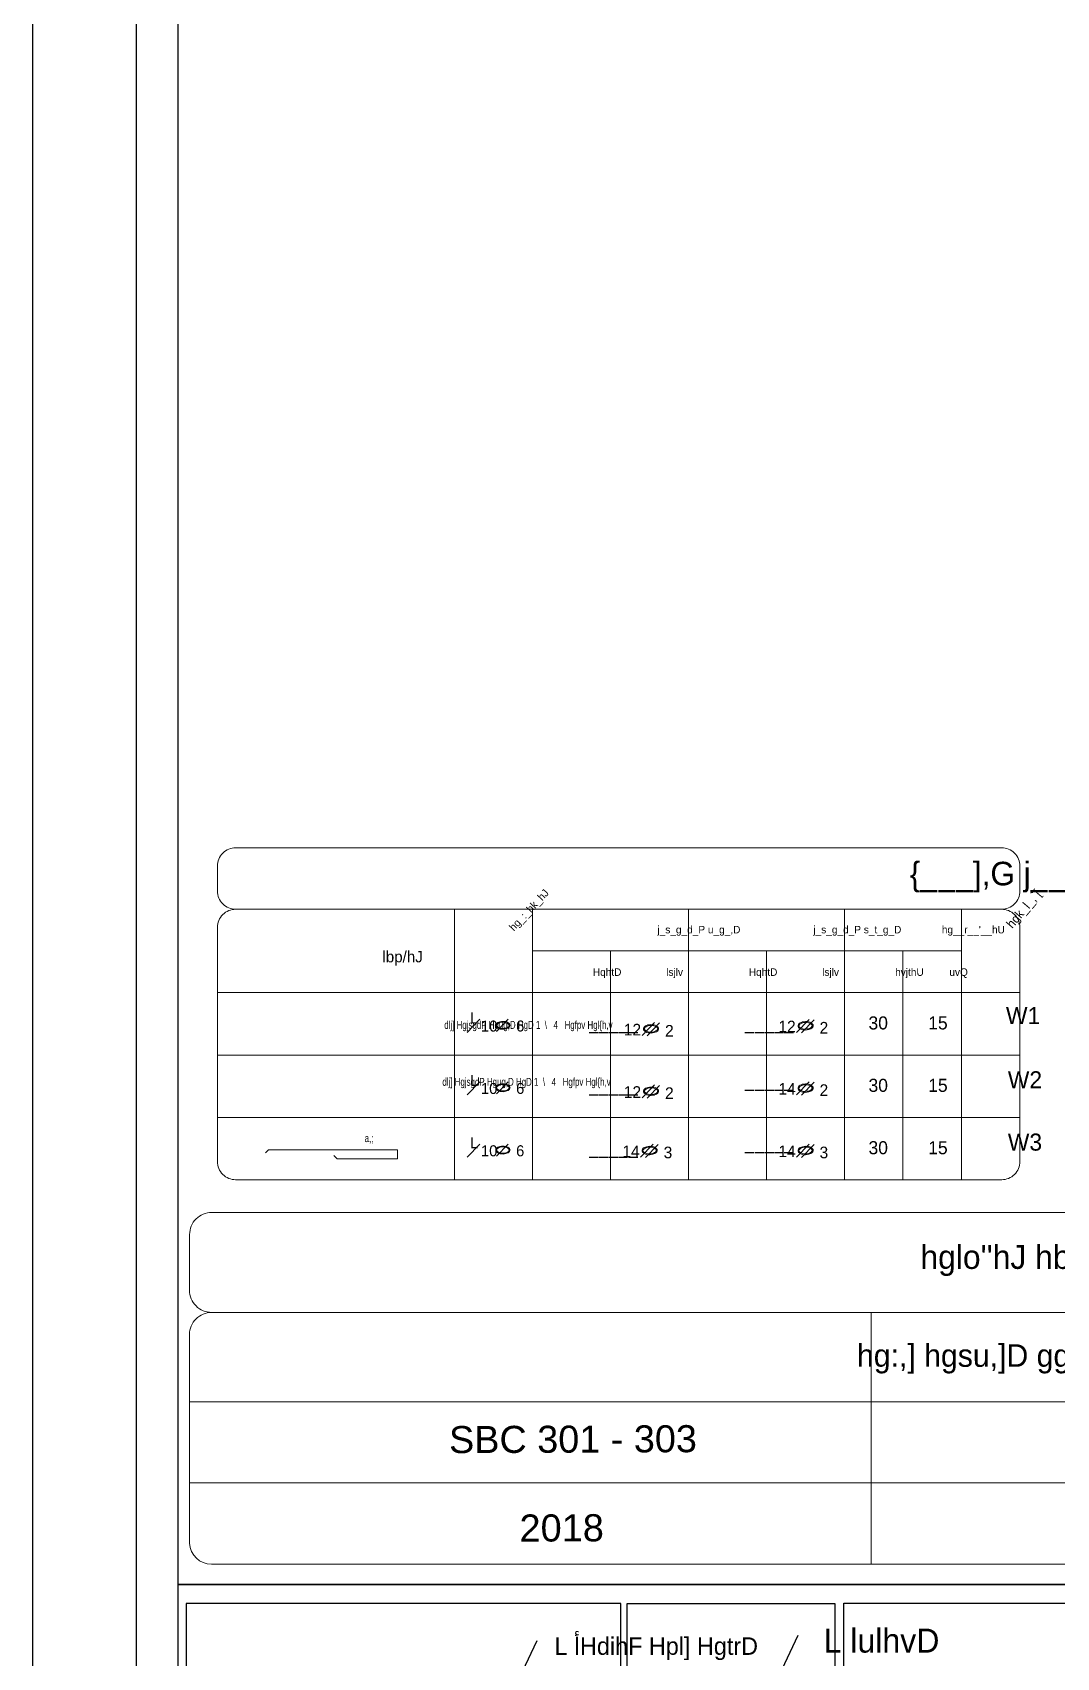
# Model space of a CAD drawing. Header units: inches. Extents: x -1583 to -1389, y -6910 to -6586.
# Drawn here: x -1471.16 to -1453.2, y -6846.12 to -6817.62 of the extents above; entities that cross this region are included whole.
import ezdxf
from ezdxf.enums import TextEntityAlignment as Align

# ---------------------------------------------------------------- set-up
doc = ezdxf.new("R2010")
doc.units = ezdxf.units.IN
doc.header["$MEASUREMENT"] = 0
doc.layers.add('1MUROS', color=10, linetype='Continuous')
doc.layers.add('xyz', color=93, linetype='Continuous')
for name, color, linetype, lineweight in [('G-BORDER-V', 14, 'Continuous', 5), ('st', 41, 'Continuous', 15), ('wall', 7, 'Continuous', 30)]:
    doc.layers.add(name, color=color, linetype=linetype, lineweight=lineweight)
doc.styles.add('A1', font='xarb.shx')
doc.styles.add('AR', font='XARB.SHX')
doc.styles.add('Arch_Text_E', font='arial.ttf', dxfattribs={"height": 0.2})
doc.styles.add('AX', font='xarab.shx', dxfattribs={"height": 0.12})
doc.styles.add('style2', font='xarb.shx')

# ---------------------------------------------------------------- blocks, each defined once
blk = doc.blocks.new('kalesh')
at = {"layer": 'Defpoints'}
blk.add_lwpolyline([(3940.958, 559.483), (3987.589, 559.483), (3987.589, 592.346), (3940.958, 592.346)], close=True, dxfattribs=at)
at = {"layer": 'wall', "color": 5}
blk.add_line((3949.133, 565.873), (3948.962, 565.509), dxfattribs=at)
at = {"layer": 'wall'}
blk.add_line((3946.343, 565.815, 0.018), (3946.188, 565.487, 0.018), dxfattribs=at)
at = {"layer": 'xyz', "ltscale": 0.2}
for p, q in [((3942.069, 561.687), (3942.069, 590.126)), ((3942.513, 561.691), (3942.513, 590.126))]:
    blk.add_line(p, q, dxfattribs=at)
for points in [[(3985.48, 561.703), (3985.48, 566.419), (3942.513, 566.419)], [(3942.513, 561.691), (3942.513, 566.419), (3983.966, 566.419)]]:
    blk.add_lwpolyline(points, dxfattribs=at)
for points in [[(3947.243, 566.215), (3942.6, 566.215), (3942.6, 564.668), (3947.243, 564.668)], [(3947.308, 566.215), (3949.527, 566.215), (3949.527, 564.668), (3947.308, 564.668)], [(3949.622, 566.218), (3952.085, 566.218), (3952.085, 561.178), (3949.622, 561.178)]]:
    blk.add_lwpolyline(points, close=True, dxfattribs=at)
at = {"layer": 'wall', "style": 'A1'}
blk.add_text('L أHdihF Hpl] HgtrD', height=0.18671, dxfattribs=at).set_placement((3946.532, 565.667, -0.283))
at = {"layer": 'wall', "color": 5, "style": 'A1'}
blk.add_text('L lulhvD ', height=0.256, dxfattribs=at).set_placement((3949.407, 565.691, -0.351))
blk = doc.blocks.new('ST-NMBER')
at = {"layer": 'st', "color": 3}
for p, q in [((0.051, 0.225), (-0.121, 0.048)), ((0.119, 0.219), (-0.052, 0.042))]:
    blk.add_line(p, q, dxfattribs=at)
for points in [[(0.002, 0.196, 0.056606), (-0.039, 0.191, 0.070345), (-0.071, 0.178, 0.106153), (-0.095, 0.157, 0.161551), (-0.101, 0.137, 0.161551), (-0.094, 0.117, 0.106153), (-0.07, 0.096, 0.070345), (-0.038, 0.084, 0.056606), (0.004, 0.08, 0.056606), (0.046, 0.086, 0.070345), (0.077, 0.098, 0.106153), (0.101, 0.119, 0.161551), (0.107, 0.14, 0.161551), (0.1, 0.16, 0.106153), (0.076, 0.18, 0.070345), (0.044, 0.192, 0.056606)], [(0.003, 0.184, 0.056606), (-0.036, 0.179, 0.070345), (-0.065, 0.167, 0.106153), (-0.085, 0.149, 0.161551), (-0.089, 0.137, 0.161551), (-0.084, 0.124, 0.106153), (-0.064, 0.107, 0.070345), (-0.035, 0.096, 0.056606), (0.004, 0.093, 0.056606), (0.043, 0.098, 0.070345), (0.071, 0.109, 0.106153), (0.091, 0.127, 0.161551), (0.095, 0.139, 0.161551), (0.091, 0.152, 0.106153), (0.07, 0.169, 0.070345), (0.042, 0.18, 0.056606)]]:
    blk.add_lwpolyline(points, format="xyb", close=True, dxfattribs=at)
at = {"layer": 'st', "color": 6, "style": 'AX', "flags": 4}
for tag, p in [('16', (-0.316, 0.047)), ('5', (0.195, 0.031))]:
    blk.add_attdef(tag, p, '', height=0.16, dxfattribs=at)
blk = doc.blocks.new('SOOFT-ST')
at = {"layer": 'st', "color": 3}
for p, q in [((-0.207, 0.253), (-0.393, 0.062)), ((0.206, 0.253), (0.034, 0.076))]:
    blk.add_line(p, q, dxfattribs=at)
for points in [[(0.127, 0.223, 0.056606), (0.085, 0.218, 0.070345), (0.054, 0.205, 0.106153), (0.03, 0.184, 0.161551), (0.024, 0.164, 0.161551), (0.031, 0.144, 0.106153), (0.055, 0.123, 0.070345), (0.087, 0.111, 0.056606), (0.129, 0.107, 0.056606), (0.171, 0.113, 0.070345), (0.202, 0.125, 0.106153), (0.226, 0.146, 0.161551), (0.232, 0.167, 0.161551), (0.225, 0.187, 0.106153), (0.201, 0.207, 0.070345), (0.169, 0.219, 0.056606)], [(0.127, 0.211, 0.056606), (0.088, 0.206, 0.070345), (0.06, 0.194, 0.106153), (0.04, 0.177, 0.161551), (0.036, 0.164, 0.161551), (0.041, 0.151, 0.106153), (0.061, 0.134, 0.070345), (0.089, 0.123, 0.056606), (0.129, 0.12, 0.056606), (0.168, 0.125, 0.070345), (0.196, 0.136, 0.106153), (0.216, 0.154, 0.161551), (0.22, 0.166, 0.161551), (0.215, 0.179, 0.106153), (0.195, 0.196, 0.070345), (0.166, 0.207, 0.056606)]]:
    blk.add_lwpolyline(points, format="xyb", close=True, dxfattribs=at)
at = {"layer": 'st', "color": 3, "style": 'AX'}
blk.add_text('L', height=0.16, dxfattribs=at).set_placement((-0.351, 0.192))
at = {"layer": 'st', "color": 6, "style": 'AX', "flags": 4}
for tag, p in [('8', (-0.191, 0.074)), ('5', (0.32, 0.074))]:
    blk.add_attdef(tag, p, '', height=0.16, dxfattribs=at)

msp = doc.modelspace()

# ---------------------------------------------------------------- linework, layer by layer
at = {"layer": 'G-BORDER-V', "color": 8}
for p, q in [((-1467.593, -6831.918), (-1454.162, -6831.918)), ((-1467.913, -6832.237), (-1467.913, -6832.675)), ((-1467.913, -6832.237), (-1467.913, -6832.675)), ((-1453.843, -6832.223), (-1453.843, -6832.69)), ((-1453.843, -6832.223), (-1453.843, -6832.69)), ((-1467.593, -6832.995), (-1454.162, -6832.995)), ((-1463.756, -6832.995), (-1463.756, -6837.738)), ((-1462.388, -6832.995), (-1462.388, -6837.738)), ((-1459.654, -6832.995), (-1459.654, -6837.738)), ((-1456.919, -6832.995), (-1456.919, -6837.738)), ((-1454.869, -6832.995), (-1454.869, -6837.738)), ((-1467.913, -6833.315), (-1467.913, -6837.419)), ((-1453.843, -6833.3), (-1453.843, -6837.433)), ((-1453.843, -6833.3), (-1453.843, -6837.433)), ((-1462.388, -6833.726), (-1461.021, -6833.726)), ((-1461.021, -6833.726), (-1454.869, -6833.726)), ((-1461.021, -6833.726), (-1461.021, -6837.738)), ((-1458.287, -6833.726), (-1458.287, -6837.738)), ((-1455.894, -6833.726), (-1455.894, -6837.738)), ((-1467.913, -6834.457), (-1463.756, -6834.457)), ((-1463.756, -6834.457), (-1453.843, -6834.457)), ((-1467.913, -6835.551), (-1453.843, -6835.551)), ((-1467.913, -6836.644), (-1453.843, -6836.644)), ((-1467.594, -6837.738), (-1454.162, -6837.738)), ((-1467.594, -6837.738), (-1454.162, -6837.738)), ((-1468.015, -6838.312), (-1451.75, -6838.312)), ((-1468.401, -6839.695), (-1468.401, -6838.699)), ((-1468.015, -6840.065), (-1451.75, -6840.065)), ((-1456.452, -6844.481), (-1456.452, -6840.065)), ((-1468.401, -6844.111), (-1468.401, -6840.435)), ((-1468.401, -6841.631), (-1451.364, -6841.631)), ((-1468.401, -6843.056), (-1451.364, -6843.056)), ((-1468.015, -6844.481), (-1451.75, -6844.481))]:
    msp.add_line(p, q, dxfattribs=at)
for centre, radius, start, end in [((-1467.593, -6832.237), 0.319, 89.9452, 180.0553), ((-1454.162, -6832.237), 0.319, 359.9447, 90.0548), ((-1467.593, -6832.676), 0.319, 179.9447, 270.0548), ((-1454.162, -6832.676), 0.319, 269.9452, 0.0553), ((-1467.593, -6833.314), 0.319, 89.9452, 180.0553), ((-1454.162, -6833.314), 0.319, 359.9447, 90.0548), ((-1467.593, -6837.419), 0.319, 179.9447, 270.0548), ((-1454.162, -6837.419), 0.319, 269.9452, 0.0553), ((-1468.014, -6838.699), 0.387, 89.9452, 180.0553), ((-1468.015, -6839.678), 0.387, 179.9447, 270.0548), ((-1468.015, -6840.452), 0.387, 89.9452, 180.0553), ((-1468.015, -6844.094), 0.387, 182.5073, 270.0548)]:
    msp.add_arc(centre, radius, start, end, dxfattribs=at)
at = {"layer": 'wall', "color": 30, "lineweight": 9, "true_color": 0xf26722}
msp.add_lwpolyline([(-1465.872, -6837.314), (-1465.815, -6837.371), (-1464.755, -6837.371), (-1464.755, -6837.211), (-1467.015, -6837.211), (-1467.072, -6837.267)], dxfattribs=at)

# ---------------------------------------------------------------- block references
at = {"xscale": 1.641842369206237, "yscale": 1.641842369206237, "zscale": 1.641842369206237}
msp.add_blockref('kalesh', (-7941.588, -7774.806), dxfattribs=at)
at = {"color": 0}
ref = msp.add_blockref('SOOFT-ST', (-1463.061, -6835.229), dxfattribs=dict(at, xscale=1.20317729108212, yscale=1.20317729108212, zscale=1.20317729108212))
ref.add_attrib('8', '10', (-1463.291, -6835.14), dxfattribs={"layer": 'st', "color": 7, "height": 0.1925, "style": 'AX', "flags": 4})
ref.add_attrib('5', '6', (-1462.676, -6835.139), dxfattribs={"layer": 'st', "color": 7, "height": 0.193, "style": 'AX', "flags": 4})
ref = msp.add_blockref('ST-NMBER', (-1460.314, -6835.268), dxfattribs=dict(at, xscale=1.274463734683593, yscale=1.274463734683593, zscale=1.274463734683593))
ref.add_attrib('16', '12', (-1460.788, -6835.208), dxfattribs={"layer": 'st', "color": 7, "height": 0.2039, "style": 'AX', "flags": 4})
ref.add_attrib('5', '2', (-1460.065, -6835.229), dxfattribs={"layer": 'st', "color": 7, "height": 0.204, "style": 'AX', "flags": 4})
ref = msp.add_blockref('ST-NMBER', (-1457.604, -6835.215), dxfattribs=dict(at, xscale=1.274463734683593, yscale=1.274463734683593, zscale=1.274463734683593))
ref.add_attrib('16', '12', (-1458.078, -6835.154), dxfattribs={"layer": 'st', "color": 7, "height": 0.2039, "style": 'AX', "flags": 4})
ref.add_attrib('5', '2', (-1457.355, -6835.175), dxfattribs={"layer": 'st', "color": 7, "height": 0.204, "style": 'AX', "flags": 4})
ref = msp.add_blockref('SOOFT-ST', (-1463.061, -6836.323), dxfattribs=dict(at, xscale=1.20317729108212, yscale=1.20317729108212, zscale=1.20317729108212))
ref.add_attrib('8', '10', (-1463.291, -6836.234), dxfattribs={"layer": 'st', "color": 7, "height": 0.1925, "style": 'AX', "flags": 4})
ref.add_attrib('5', '6', (-1462.676, -6836.233), dxfattribs={"layer": 'st', "color": 7, "height": 0.193, "style": 'AX', "flags": 4})
ref = msp.add_blockref('ST-NMBER', (-1457.604, -6836.308), dxfattribs=dict(at, xscale=1.274463734683593, yscale=1.274463734683593, zscale=1.274463734683593))
ref.add_attrib('16', '14', (-1458.078, -6836.248), dxfattribs={"layer": 'st', "color": 7, "height": 0.2039, "style": 'AX', "flags": 4})
ref.add_attrib('5', '2', (-1457.355, -6836.269), dxfattribs={"layer": 'st', "color": 7, "height": 0.204, "style": 'AX', "flags": 4})
ref = msp.add_blockref('ST-NMBER', (-1460.314, -6836.362), dxfattribs=dict(at, xscale=1.274463734683593, yscale=1.274463734683593, zscale=1.274463734683593))
ref.add_attrib('16', '12', (-1460.788, -6836.302), dxfattribs={"layer": 'st', "color": 7, "height": 0.2039, "style": 'AX', "flags": 4})
ref.add_attrib('5', '2', (-1460.065, -6836.322), dxfattribs={"layer": 'st', "color": 7, "height": 0.204, "style": 'AX', "flags": 4})
ref = msp.add_blockref('SOOFT-ST', (-1463.061, -6837.416), dxfattribs=dict(at, xscale=1.20317729108212, yscale=1.20317729108212, zscale=1.20317729108212))
ref.add_attrib('8', '10', (-1463.291, -6837.327), dxfattribs={"layer": 'st', "color": 7, "height": 0.1925, "style": 'AX', "flags": 4})
ref.add_attrib('5', '6', (-1462.676, -6837.327), dxfattribs={"layer": 'st', "color": 7, "height": 0.193, "style": 'AX', "flags": 4})
ref = msp.add_blockref('ST-NMBER', (-1460.339, -6837.402), dxfattribs=dict(at, xscale=1.274463734683593, yscale=1.274463734683593, zscale=1.274463734683593))
ref.add_attrib('16', '14', (-1460.813, -6837.342), dxfattribs={"layer": 'st', "color": 7, "height": 0.2039, "style": 'AX', "flags": 4})
ref.add_attrib('5', '3', (-1460.089, -6837.362), dxfattribs={"layer": 'st', "color": 7, "height": 0.204, "style": 'AX', "flags": 4})
ref = msp.add_blockref('ST-NMBER', (-1457.604, -6837.402), dxfattribs=dict(at, xscale=1.274463734683593, yscale=1.274463734683593, zscale=1.274463734683593))
ref.add_attrib('16', '14', (-1458.078, -6837.342), dxfattribs={"layer": 'st', "color": 7, "height": 0.2039, "style": 'AX', "flags": 4})
ref.add_attrib('5', '3', (-1457.355, -6837.362), dxfattribs={"layer": 'st', "color": 7, "height": 0.204, "style": 'AX', "flags": 4})

# ---------------------------------------------------------------- texts
at = {"color": 0, "style": 'AX'}
for s, height, rotation, p in [('hg_:_hk_hJ ', 0.1322, 46.9184, (-1462.715, -6833.387)), ('hgk_l_,`[', 0.1558, 49.7379, (-1453.976, -6833.342))]:
    msp.add_text(s, height=height, rotation=rotation, dxfattribs=at).set_placement(p)
for s, height, p in [('j_s_g_d_P u_g_,D ', 0.1322, (-1460.198, -6833.418)), ('j_s_g_d_P s_t_g_D ', 0.1322, (-1457.464, -6833.418)), ("hg__r__'__hU ", 0.1322, (-1455.211, -6833.418)), ('lbp/hJ', 0.1983, (-1465.02, -6833.926)), ('HqhtD', 0.1322, (-1461.331, -6834.163)), ('lsjlv', 0.1322, (-1460.044, -6834.163)), ('HqhtD', 0.1322, (-1458.596, -6834.163)), ('lsjlv', 0.1322, (-1457.309, -6834.163)), ('hvjthU ', 0.1322, (-1456.03, -6834.163)), ('uvQ ', 0.1322, (-1455.079, -6834.163)), ('30', 0.2291, (-1456.497, -6835.103, -0.191)), ('15', 0.2291, (-1455.45, -6835.103, -0.191)), ('W1', 0.2996, (-1454.087, -6835.01)), ('_____', 0.2291, (-1461.396, -6835.103, -0.191)), ('_____', 0.2291, (-1458.662, -6835.103, -0.191)), ('30', 0.2291, (-1456.497, -6836.197, -0.191)), ('15', 0.2291, (-1455.45, -6836.197, -0.191)), ('W2', 0.2996, (-1454.054, -6836.135)), ('_____', 0.2291, (-1461.396, -6836.197, -0.191)), ('_____', 0.2291, (-1458.662, -6836.114, -0.191)), ('30', 0.2291, (-1456.497, -6837.291, -0.191)), ('15', 0.2291, (-1455.45, -6837.291, -0.191)), ('W3', 0.2996, (-1454.054, -6837.228)), ('_____', 0.2291, (-1461.396, -6837.291, -0.191)), ('_____', 0.2291, (-1458.662, -6837.207, -0.191))]:
    msp.add_text(s, height=height, dxfattribs=at).set_placement(p)
at = {"color": 0, "style": 'AR', "width": 0.75}
for s, height, p in [('dlj] HgjsgdP Hgug,D HgD 1  \\   4   Hgfpv Hgl{h,v', 0.13861, (-1463.936, -6835.092)), ('dlj] HgjsgdP Hgug,D HgD 1  \\   4   Hgfpv Hgl{h,v', 0.13861, (-1463.969, -6836.091)), ('a,;', 0.1386, (-1465.332, -6837.078))]:
    msp.add_text(s, height=height, dxfattribs=at).set_placement(p)
at = {"layer": '1MUROS', "lineweight": -2, "style": 'Arch_Text_E'}
for s, height, p in [('SBC 301 - 303', 0.47428, (-1463.852, -6842.296)), ('2018', 0.4758, (-1462.616, -6843.847))]:
    msp.add_text(s, height=height, rotation=0.2258, dxfattribs=at).set_placement(p, align=Align.MIDDLE_LEFT)
at = {"layer": 'wall', "color": 5, "style": 'style2'}
msp.add_text('{___],G j__s__g__d__P hBuwhF', height=0.41322, dxfattribs=at).set_placement((-1455.773, -6832.576))
at = {"layer": 'wall', "color": 7, "style": 'style2'}
for s, height, p in [("hglo''hJ hbkahzdm ", 0.41699, (-1455.586, -6839.302)), ('hg:,] hgsu,]D gglkahJ hgovshkdm ', 0.39614, (-1456.699, -6841.019))]:
    msp.add_text(s, height=height, dxfattribs=at).set_placement(p)

doc.saveas('drawing.dxf')
